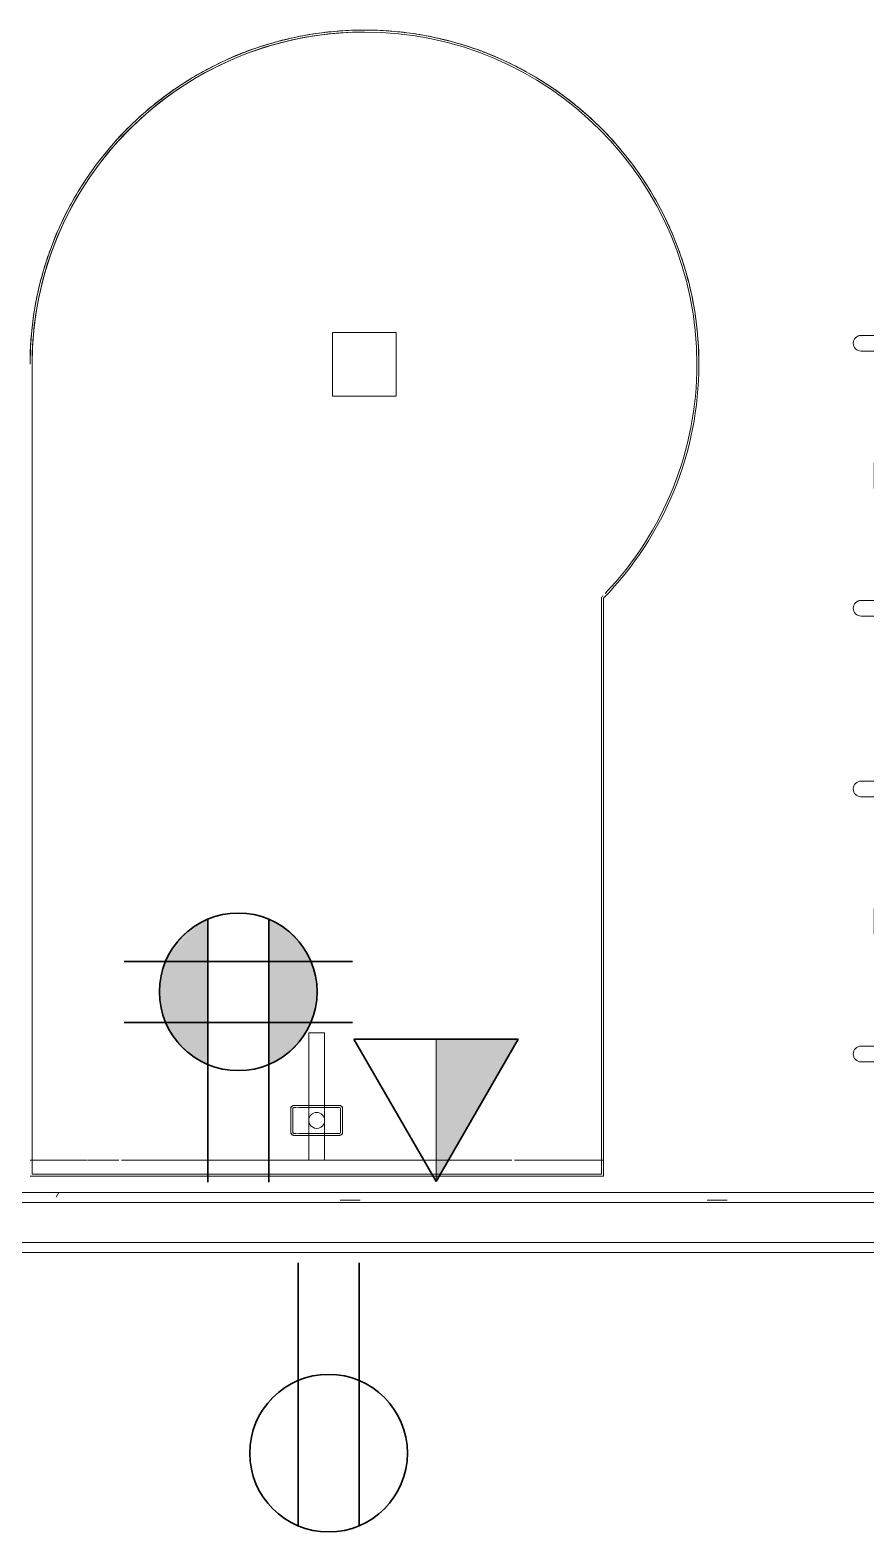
# Model space of a CAD drawing. Header units: inches. Extents: x 920 to 3122, y -545 to 2052.
# Drawn here: x 2563.2 to 2615.7, y 1891.5 to 1985.9 of the extents above; entities that cross this region are included whole.
import ezdxf

# ---------------------------------------------------------------- set-up
doc = ezdxf.new("R2010")
doc.units = ezdxf.units.IN
doc.header["$MEASUREMENT"] = 0
for name, color, linetype, lineweight in [('A-ANNO-NOTE', 131, 'Continuous', 9), ('A-WALL', 113, 'Continuous', 13), ('A-WALL-PATT', 111, 'Continuous', 13), ('I-FURN', 30, 'Continuous', 9), ('I-FURN-PNLS', 30, 'Continuous', 9), ('I-WALL', 2, 'Continuous', 13)]:
    doc.layers.add(name, color=color, linetype=linetype, lineweight=lineweight)
pattern_1 = [(0, (1837.652, 0), (30.72, 7.68), [1.267, -21.773, 1.267, -21.773, -122.88]), (0, (1837.652, 0), (30.72, 7.68), [-46.08, 1.267, -44.813, 1.267, -21.773, -53.76]), (0, (1837.652, 0), (30.72, 7.68), [-115.2, 1.267, -14.093, 1.267, -37.133]), (120, (1849.172, 3.84), (-22.011075, 22.7643), [1.267, -21.773, 1.267, -21.773, -122.88]), (120, (1849.172, 3.84), (-22.011075, 22.7643), [-46.08, 1.267, -44.813, 1.267, -21.773, -53.76]), (120, (1849.172, 3.84), (-22.011075, 22.7643), [-115.2, 1.267, -14.093, 1.267, -37.133]), (240, (1853.012, 19.2), (-8.708925, -30.4443), [1.267, -21.773, 1.267, -21.773, -122.88]), (240, (1853.012, 19.2), (-8.708925, -30.4443), [-46.08, 1.267, -44.813, 1.267, -21.773, -53.76]), (240, (1853.012, 19.2), (-8.708925, -30.4443), [-115.2, 1.267, -14.093, 1.267, -37.133])]

# ---------------------------------------------------------------- blocks, each defined once
blk = doc.blocks.new('Zira Wksta 12 - Type 1-V11-Level 07  POWER _ SIGNAL')
at = {"layer": 'I-FURN'}
for p, q in [((-49, -13), (-53, -13)), ((-53, -13), (-53, -17)), ((-53, -17), (-53, -13)), ((-53, -13), (-49, -13)), ((-49, -17), (-49, -13)), ((-49, -13), (-49, -17)), ((-53, -17), (-49, -17)), ((-49, -17), (-53, -17))]:
    blk.add_line(p, q, dxfattribs=at)
at = {"layer": 'I-FURN-PNLS'}
for p, q in [((-36.303, 0), (0, 0)), ((0, 0), (-36.303, 0)), ((-36.303, 0), (0, 0)), ((0, 0), (-1, 0)), ((-1, 0), (-1, -0.115)), ((-1, -0.115), (-1, 0)), ((-1, 0), (0, 0)), ((0, 0), (0, -36)), ((0, -36), (0, 0)), ((0, 0), (0, -36)), ((0, -36), (0, 0)), ((0, 0), (0, -36)), ((-36.365, -0.114), (-36.354, -0.125)), ((-36.354, -0.125), (-36.365, -0.114)), ((-36.354, -0.125), (-36.365, -0.114)), ((-36.365, -0.114), (-36.354, -0.125)), ((-36.354, -0.125), (-0.125, -0.125)), ((-0.125, -0.125), (-36.354, -0.125)), ((-0.125, -0.125), (-36.354, -0.125)), ((-36.354, -0.125), (-0.125, -0.125)), ((-36.303, 0), (0, 0)), ((-1, -0.125), (-1, -3.566)), ((-1, -3.566), (-1, -0.125)), ((-0.125, -0.125), (-0.125, -35.875)), ((-0.125, -35.875), (-0.125, -0.125)), ((-0.125, -35.875), (-0.125, -0.125)), ((-0.125, -0.125), (-0.125, -35.875)), ((0, 0), (0, -36)), ((-1, -3.598), (-1, -5.583)), ((-1, -5.583), (-1, -3.598)), ((-1, -5.738), (-1, -30.262)), ((-1, -17.5), (-1, -5.738)), ((-4.437, -16.562), (-4.437, -19.437)), ((-4.437, -19.437), (-4.437, -16.562)), ((-4.312, -16.562), (-4.312, -16.71)), ((-4.312, -16.71), (-4.312, -16.562)), ((-4.312, -16.745), (-4.312, -19.143)), ((-4.312, -19.143), (-4.312, -16.745)), ((-2.75, -16.375), (-4.25, -16.375)), ((-4.25, -16.375), (-2.75, -16.375)), ((-4.182, -16.5), (-4.25, -16.5)), ((-4.25, -16.5), (-4.182, -16.5)), ((-2.833, -16.5), (-4.167, -16.5)), ((-4.167, -16.5), (-2.833, -16.5)), ((-2.75, -16.5), (-2.818, -16.5)), ((-2.818, -16.5), (-2.75, -16.5)), ((-2.687, -16.71), (-2.687, -16.562)), ((-2.687, -16.562), (-2.687, -16.71)), ((-2.687, -19.143), (-2.687, -16.745)), ((-2.687, -16.745), (-2.687, -19.143)), ((-2.562, -19.437), (-2.562, -16.562)), ((-2.562, -16.562), (-2.562, -19.437)), ((-7.549, -17.5), (-9, -17.5)), ((-9, -17.5), (-9, -18.5)), ((-9, -18.5), (-9, -17.5)), ((-9, -17.5), (-7.549, -17.5)), ((-4.437, -17.5), (-7.527, -17.5)), ((-7.527, -17.5), (-4.437, -17.5)), ((-4.312, -17.5), (-4.437, -17.5)), ((-4.437, -17.5), (-4.312, -17.5)), ((-4.152, -17.5), (-4.312, -17.5)), ((-4.312, -17.5), (-4.152, -17.5)), ((-3.644, -17.5), (-4.112, -17.5)), ((-4.112, -17.5), (-3.644, -17.5)), ((-3.361, -17.5), (-3.639, -17.5)), ((-3.639, -17.5), (-3.361, -17.5)), ((-2.888, -17.5), (-3.356, -17.5)), ((-3.356, -17.5), (-2.888, -17.5)), ((-2.687, -17.5), (-2.848, -17.5)), ((-2.848, -17.5), (-2.687, -17.5)), ((-2.562, -17.5), (-2.687, -17.5)), ((-2.687, -17.5), (-2.562, -17.5)), ((-1, -17.5), (-2.562, -17.5)), ((-2.562, -17.5), (-1, -17.5)), ((-1, -18.5), (-1, -17.5)), ((-1, -17.5), (-1, -18.5)), ((-1, -18.5), (-1, -17.5)), ((-9, -18.5), (-5.891, -18.5)), ((-5.891, -18.5), (-9, -18.5)), ((-5.868, -18.5), (-4.437, -18.5)), ((-4.437, -18.5), (-5.868, -18.5)), ((-4.437, -18.5), (-4.312, -18.5)), ((-4.312, -18.5), (-4.437, -18.5)), ((-4.312, -18.5), (-4.152, -18.5)), ((-4.152, -18.5), (-4.312, -18.5)), ((-4.112, -18.5), (-3.644, -18.5)), ((-3.644, -18.5), (-4.112, -18.5)), ((-3.639, -18.5), (-3.361, -18.5)), ((-3.361, -18.5), (-3.639, -18.5)), ((-3.356, -18.5), (-2.888, -18.5)), ((-2.888, -18.5), (-3.356, -18.5)), ((-2.848, -18.5), (-2.687, -18.5)), ((-2.687, -18.5), (-2.848, -18.5)), ((-2.687, -18.5), (-2.563, -18.5)), ((-2.563, -18.5), (-2.687, -18.5)), ((-2.562, -18.5), (-1, -18.5)), ((-1, -18.5), (-2.562, -18.5)), ((-1, -30.262), (-1, -18.5)), ((-4.312, -19.205), (-4.312, -19.255)), ((-4.312, -19.255), (-4.312, -19.205)), ((-4.312, -19.29), (-4.312, -19.437)), ((-4.312, -19.437), (-4.312, -19.29)), ((-4.25, -19.5), (-4.182, -19.5)), ((-4.182, -19.5), (-4.25, -19.5)), ((-4.25, -19.625), (-2.75, -19.625)), ((-2.75, -19.625), (-4.25, -19.625)), ((-4.167, -19.5), (-2.833, -19.5)), ((-2.833, -19.5), (-4.167, -19.5)), ((-2.818, -19.5), (-2.75, -19.5)), ((-2.75, -19.5), (-2.818, -19.5)), ((-2.687, -19.255), (-2.687, -19.205)), ((-2.687, -19.205), (-2.687, -19.255)), ((-2.687, -19.437), (-2.687, -19.29)), ((-2.687, -19.29), (-2.687, -19.437)), ((-1, -30.417), (-1, -32.402)), ((-1, -32.402), (-1, -30.417)), ((-1, -32.44), (-1, -35.875)), ((-1, -35.875), (-1, -32.44)), ((-0.126, -35.875), (-51, -35.875)), ((-51, -35.875), (-0.126, -35.875)), ((-51, -35.875), (-0.126, -35.875)), ((-0.126, -35.875), (-51, -35.875)), ((-1, -35.877), (-1, -36)), ((-1, -36), (-1, -35.877))]:
    blk.add_line(p, q, dxfattribs=at)
for centre, radius, start, end in [((-51, -15), 21, 90, 270), ((-51, -15), 21, 90, 270), ((-51, -15), 20.875, 90, 180), ((-51, -15), 20.875, 90, 180), ((-51, -15), 20.875, 90, 180), ((-51, -15), 20.875, 90, 180), ((-51, -15), 21, 98.38202, 101.16837), ((-51, -15), 21, 98.38202, 101.16837), ((-51, -15), 21, 90, 98.38202), ((-51, -15), 21, 90, 98.38202), ((-51, -15), 21, 45.58469, 90), ((-51, -15), 21, 45.58469, 90), ((-51, -15), 21, 45.58469, 90), ((-51, -15), 21, 45.58469, 90), ((-51, -15), 20.875, 46.39454, 90), ((-51, -15), 20.875, 46.39454, 90), ((-51, -15), 20.875, 46.39454, 90), ((-51, -15), 20.875, 46.39454, 90), ((-51, -15), 21, 110.10307, 115.14733), ((-51, -15), 21, 110.10307, 115.14733), ((-51, -15), 21, 106.76444, 110.10307), ((-51, -15), 21, 106.76444, 110.10307), ((-51, -15), 21, 101.16837, 106.76444), ((-51, -15), 21, 101.16837, 106.76444), ((-51, -15), 21, 115.14733, 118.71869), ((-51, -15), 21, 115.14733, 118.71869), ((-51, -15), 21, 118.71869, 123.53081), ((-51, -15), 21, 118.71869, 123.53081), ((-51, -15), 21, 123.53081, 127.22796), ((-51, -15), 21, 123.53081, 127.22796), ((-51, -15), 21, 127.22796, 131.91499), ((-51, -15), 21, 127.22796, 131.91499), ((-51, -15), 21, 131.91499, 135.6889), ((-51, -15), 21, 131.91499, 135.6889), ((-51, -15), 21, 135.6889, 140.30003), ((-51, -15), 21, 135.6889, 140.30003), ((-51, -15), 20.875, 45.63378, 45.87267), ((-51, -15), 20.875, 45.63378, 45.87267), ((-51, -15), 20.875, 45.63378, 45.87267), ((-51, -15), 20.875, 45.63378, 45.87267), ((-51, -15), 21, 140.30003, 144.12384), ((-51, -15), 21, 140.30003, 144.12384), ((-51, -15), 21, 144.12384, 148.68613), ((-51, -15), 21, 144.12384, 148.68613), ((-51, -15), 21, 148.68613, 152.54318), ((-51, -15), 21, 148.68613, 152.54318), ((-51, -15), 21, 152.54318, 157.07354), ((-51, -15), 21, 152.54318, 157.07354), ((-51, -15), 21, 158.94016, 160.95245), ((-51, -15), 21, 158.94016, 160.95245), ((-51, -15), 21, 157.07354, 158.86974), ((-51, -15), 21, 157.07354, 158.86974), ((-51, -15), 21, 160.95245, 165.46261), ((-51, -15), 21, 160.95245, 165.46261), ((-51, -15), 21, 165.46261, 169.35484), ((-51, -15), 21, 165.46261, 169.35484), ((-51, -15), 21, 169.35484, 173.85378), ((-51, -15), 21, 169.35484, 173.85378), ((-51, -15), 21, 173.85378, 177.75233), ((-51, -15), 21, 173.85378, 177.75233), ((-51, -15), 21, 177.75233, 180), ((-51, -15), 21, 177.75233, 180), ((-51, -15), 21, 180, 182.24767), ((-51, -15), 21, 180, 182.24767), ((-51, -15), 20.875, 180, 270), ((-51, -15), 20.875, 180, 270), ((-51, -15), 20.875, 180, 270), ((-51, -15), 20.875, 180, 212.72727), ((-51, -15), 21, 182.24767, 186.14622), ((-51, -15), 21, 182.24767, 186.14622), ((-4.25, -16.562), 0.188, 90, 180), ((-4.25, -16.562), 0.188, 165, 180), ((-4.25, -16.562), 0.187, 90, 165), ((-4.25, -16.562), 0.0625, 90, 180), ((-4.25, -16.562), 0.0625, 90, 180), ((-2.75, -16.562), 0.188, 360, 90), ((-2.75, -16.562), 0.188, 15, 90), ((-2.75, -16.562), 0.0625, 15, 90), ((-2.75, -16.562), 0.0625, 0, 90), ((-2.75, -16.562), 0.0625, 360, 15), ((-2.75, -16.562), 0.188, 0, 15), ((-51, -15), 21, 186.14622, 190.64516), ((-51, -15), 21, 186.14622, 190.64516), ((-3.5, -18), 0.5, 90, 270), ((-3.5, -18), 0.5, 90, 270), ((-3.5, -18), 0.5, 270, 90), ((-3.5, -18), 0.5, 270, 90), ((-51, -15), 21, 190.64516, 194.53739), ((-51, -15), 21, 190.64516, 194.53739), ((-4.25, -19.437), 0.188, 180, 270), ((-4.25, -19.437), 0.188, 180, 195), ((-4.25, -19.437), 0.188, 195, 270), ((-4.25, -19.437), 0.0625, 180, 270), ((-4.25, -19.437), 0.0625, 180, 255), ((-4.25, -19.437), 0.0625, 255, 270), ((-2.75, -19.437), 0.188, 270, 360), ((-2.75, -19.437), 0.0625, 270, 0), ((-2.75, -19.437), 0.0625, 270, 330), ((-2.75, -19.437), 0.187, 270, 345), ((-2.75, -19.437), 0.0625, 330, 345), ((-2.75, -19.437), 0.0625, 345, 0), ((-2.75, -19.437), 0.187, 345, 0), ((-51, -15), 21, 194.53739, 199.04755), ((-51, -15), 21, 194.53739, 199.04755), ((-51, -15), 21, 199.04755, 200.954), ((-51, -15), 21, 199.04755, 200.954), ((-51, -15), 21, 201.05984, 202.92646), ((-51, -15), 21, 201.05984, 202.92646), ((-51, -15), 21, 202.92646, 207.45682), ((-51, -15), 21, 202.92646, 207.45682), ((-51, -15), 21, 207.45682, 209.71408), ((-51, -15), 21, 207.45682, 209.71408), ((-51, -15), 21, 209.7632, 211.31387), ((-51, -15), 21, 209.7632, 211.31387), ((-51, -15), 21, 211.31387, 215.87616), ((-51, -15), 21, 211.31387, 215.87616), ((-51, -15), 20.875, 212.72727, 261.81818), ((-51, -15), 21, 215.87616, 219.69997), ((-51, -15), 21, 215.87616, 219.69997), ((-51, -15), 21, 219.69997, 224.3111), ((-51, -15), 21, 219.69997, 224.3111), ((-51, -15), 21, 224.3111, 228.08501), ((-51, -15), 21, 224.3111, 228.08501), ((-51, -15), 21, 228.08501, 232.77204), ((-51, -15), 21, 228.08501, 232.77204), ((-51, -15), 21, 232.77204, 236.46919), ((-51, -15), 21, 232.77204, 236.46919), ((-51, -15), 21, 236.46919, 241.28131), ((-51, -15), 21, 236.46919, 241.28131), ((-51, -15), 21, 241.28131, 244.85267), ((-51, -15), 21, 241.28131, 244.85267), ((-51, -15), 21, 244.85267, 249.89693), ((-51, -15), 21, 244.85267, 249.89693), ((-51, -15), 21, 249.89693, 253.23556), ((-51, -15), 21, 249.89693, 253.23556), ((-51, -15), 21, 253.23556, 258.83163), ((-51, -15), 21, 253.23556, 258.83163), ((-51, -15), 21, 258.83163, 261.61798), ((-51, -15), 21, 258.83163, 261.61798), ((-51, -15), 21, 261.61798, 270), ((-51, -15), 21, 261.61798, 270), ((-51, -15), 20.875, 261.81818, 270)]:
    blk.add_arc(centre, radius, start, end, dxfattribs=at)
blk = doc.blocks.new('F-Haworth_Chair_X99-Seminar - X99 Seminar Chair with Glides-V12-Level 07  POWER _ SIGNAL')
at = {"layer": 'I-FURN'}
for p, q in [((-8.82, 9.436), (-8.82, 10.778)), ((-7.829, 10.778), (-7.829, 9.57)), ((7.829, 9.57), (7.829, 10.778)), ((8.82, 10.778), (8.82, 9.436)), ((-8.82, -0.893), (-8.82, 9.436)), ((-7.829, 9.57), (-7.829, -2.271)), ((7.829, -2.271), (7.829, 9.57)), ((8.82, 9.436), (8.82, -0.893)), ((-11.324, 5.482), (-11.295, 6.317)), ((-9.919, 6.365), (-9.919, 5.365)), ((9.919, 5.365), (9.919, 6.365)), ((11.295, 6.317), (11.324, 5.482)), ((-11.324, -5.058), (-11.324, 5.482)), ((-9.919, 5.365), (-9.567, -4.966)), ((9.567, -4.966), (9.919, 5.365)), ((11.324, 5.482), (11.324, -5.058)), ((-10.07, -0.893), (-9.705, -0.893)), ((-10.07, -2.271), (-10.07, -0.893)), ((-9.705, -0.893), (-9.197, -0.893)), ((-9.197, -0.893), (-8.82, -0.893)), ((8.82, -0.893), (9.197, -0.893)), ((9.197, -0.893), (9.705, -0.893)), ((9.705, -0.893), (10.07, -0.893)), ((10.07, -0.893), (10.07, -2.271)), ((-10.038, -2.271), (-10.07, -2.271)), ((-10.038, -4.991), (-10.038, -2.271)), ((-9.042, -2.271), (-9.042, -3.122)), ((-7.829, -2.271), (-9.042, -2.271)), ((9.042, -2.271), (7.829, -2.271)), ((9.042, -3.122), (9.042, -2.271)), ((10.038, -2.271), (10.038, -4.991)), ((10.07, -2.271), (10.038, -2.271)), ((-9.066, -3.197), (-9.074, -3.122)), ((-9.071, -3.122), (-7.128, -3.122)), ((-8.898, -4.801), (-9.066, -3.197)), ((-9.042, -3.122), (-9.042, -3.429)), ((-9.042, -3.429), (-9.042, -3.624)), ((-9.042, -3.624), (-9.042, -5.987)), ((-7.093, -3.122), (7.066, -3.122)), ((7.093, -3.122), (9.071, -3.122)), ((9.066, -3.197), (8.898, -4.801)), ((9.042, -3.429), (9.042, -3.122)), ((9.042, -3.624), (9.042, -3.429)), ((9.042, -5.987), (9.042, -3.624)), ((9.074, -3.122), (9.066, -3.197)), ((-10.038, -6.814), (-10.038, -4.995)), ((-8.878, -4.986), (-8.886, -4.91)), ((-8.748, -6.225), (-8.878, -4.986)), ((8.878, -4.986), (8.748, -6.225)), ((8.886, -4.91), (8.878, -4.986)), ((10.038, -4.995), (10.038, -6.814)), ((-9.126, -5.919), (-8.071, -6.772)), ((-9.042, -5.987), (-9.042, -7.403)), ((-8.681, -6.866), (-8.748, -6.225)), ((8.071, -6.772), (9.126, -5.919)), ((8.748, -6.225), (8.681, -6.866)), ((9.042, -7.403), (9.042, -5.987)), ((-10.038, -10.021), (-10.038, -6.814)), ((-9.042, -7.403), (-9.042, -10.021)), ((-8.623, -7.419), (-8.681, -6.866)), ((-8.604, -7.597), (-8.621, -7.429)), ((-8.61, -6.81), (-8.235, -6.946)), ((-8.03, -6.805), (-7.947, -6.872)), ((7.947, -6.872), (8.03, -6.805)), ((8.235, -6.946), (8.61, -6.81)), ((8.621, -7.429), (8.604, -7.597)), ((8.681, -6.866), (8.623, -7.419)), ((9.042, -10.021), (9.042, -7.403)), ((10.038, -6.814), (10.038, -10.021)), ((-8.488, -7.597), (-8.562, -7.597)), ((-8.423, -7.569), (-8.345, -11.369)), ((-8.342, -11.518), (-8.423, -7.569)), ((-7.645, -7.597), (-8.402, -7.597)), ((7.645, -7.597), (-7.645, -7.597)), ((-7.182, -7.994), (-7.207, -8.133)), ((7.207, -8.133), (7.182, -7.994)), ((8.402, -7.597), (7.645, -7.597)), ((8.423, -7.569), (8.342, -11.518)), ((8.345, -11.369), (8.423, -7.569)), ((8.562, -7.597), (8.488, -7.597))]:
    blk.add_line(p, q, dxfattribs=at)
for centre, radius, start, end in [((-8.324, 10.778), 0.495, 0, 180), ((8.324, 10.778), 0.495, 0, 180), ((-8.213, 8.279), 1.314, 110.04325, 159.95675), ((0, -75.008), 84.963, 84.14745, 95.85255), ((8.213, 8.279), 1.314, 20.04325, 69.95675), ((144.065, 7.322), 153.519, 179.47495, 184.52132), ((-144.065, 7.322), 153.519, 355.47868, 0.52505), ((-10.584, 5.679), 0.956, 45.89014, 138.10986), ((10.584, 5.679), 0.956, 41.89014, 134.10986), ((-7.872, -3.924), 3.634, 198.17893, 238.04781), ((-8.183, -4.904), 1.385, 182.80127, 227.10784), ((-8.236, -4.592), 0.763, 194.23375, 275.76625), ((-11.319, -48.077), 42.842, 79.97666, 85.76994), ((11.319, -48.077), 42.842, 94.23006, 100.02334), ((8.236, -4.592), 0.763, 264.23375, 345.76625), ((8.183, -4.904), 1.385, 312.89216, 357.19873), ((7.872, -3.924), 3.634, 301.95219, 341.82107), ((-7.37, -7.548), 1.054, 95.95537, 181.17861), ((0, 26.495), 33.832, 257.22846, 282.77154), ((0, 15.966), 22.194, 259.97666, 280.02334), ((7.37, -7.548), 1.054, 358.82139, 84.04463), ((-4.708, 1.148), 9.612, 238.04781, 243.99641), ((-5.201, -7.865), 3.739, 170.09358, 184.01435), ((-4.708, 1.148), 9.612, 243.99641, 246.49061), ((-8.28, -7.327), 0.613, 122.54268, 170.09358), ((-7.37, -7.548), 1.054, 145.20015, 181.17861), ((-6.554, -6.763), 1.382, 185.08783, 212.4248), ((-6.554, -6.763), 1.382, 214.01874, 242.94966), ((6.554, -6.763), 1.382, 297.05034, 325.98126), ((6.554, -6.763), 1.382, 327.5752, 354.91217), ((7.37, -7.548), 1.054, 358.82139, 34.79985), ((4.708, 1.148), 9.612, 293.50939, 296.00359), ((8.28, -7.327), 0.613, 9.90642, 57.45732), ((5.201, -7.865), 3.739, 355.98565, 9.90642), ((4.708, 1.148), 9.612, 296.00359, 301.95219), ((-36.062, -10.03), 27.198, 357.48818, 4.01435), ((-4.708, 1.148), 9.612, 246.63933, 247.07299), ((-4.708, 1.148), 9.612, 247.2631, 254.93341), ((4.708, 1.148), 9.612, 285.06659, 292.7369), ((4.708, 1.148), 9.612, 292.92701, 293.36067), ((36.062, -10.03), 27.198, 175.98565, 182.51182), ((-9.54, -10.021), 0.498, 180, 0), ((9.54, -10.021), 0.498, 180, 0), ((0.002, 20.729), 33.165, 254.44776, 255.42343), ((-0.002, 20.729), 33.165, 284.57657, 285.55224), ((0.001, 20.292), 32.885, 255.30403, 284.69254)]:
    blk.add_arc(centre, radius, start, end, dxfattribs=at)
blk = doc.blocks.new('F-Haworth_Chair_X99-Seminar - X99 Seminar Chair with Glides-V13-Level 07  POWER _ SIGNAL')
at = {"layer": 'I-FURN'}
for p, q in [((-8.82, 9.436), (-8.82, 10.778)), ((-7.829, 10.778), (-7.829, 9.57)), ((7.829, 9.57), (7.829, 10.778)), ((8.82, 10.778), (8.82, 9.436)), ((-8.82, -0.893), (-8.82, 9.436)), ((-7.829, 9.57), (-7.829, -2.271)), ((7.829, -2.271), (7.829, 9.57)), ((8.82, 9.436), (8.82, -0.893)), ((-11.324, 5.482), (-11.295, 6.317)), ((-9.919, 6.365), (-9.919, 5.365)), ((9.919, 5.365), (9.919, 6.365)), ((11.295, 6.317), (11.324, 5.482)), ((-11.324, -5.058), (-11.324, 5.482)), ((-9.919, 5.365), (-9.567, -4.966)), ((9.567, -4.966), (9.919, 5.365)), ((11.324, 5.482), (11.324, -5.058)), ((-10.07, -0.893), (-9.705, -0.893)), ((-10.07, -2.271), (-10.07, -0.893)), ((-9.705, -0.893), (-9.197, -0.893)), ((-9.197, -0.893), (-8.82, -0.893)), ((8.82, -0.893), (9.197, -0.893)), ((9.197, -0.893), (9.705, -0.893)), ((9.705, -0.893), (10.07, -0.893)), ((10.07, -0.893), (10.07, -2.271)), ((-10.038, -2.271), (-10.07, -2.271)), ((-10.038, -4.991), (-10.038, -2.271)), ((-9.042, -2.271), (-9.042, -3.122)), ((-7.829, -2.271), (-9.042, -2.271)), ((9.042, -2.271), (7.829, -2.271)), ((9.042, -3.122), (9.042, -2.271)), ((10.038, -2.271), (10.038, -4.991)), ((10.07, -2.271), (10.038, -2.271)), ((-9.066, -3.197), (-9.074, -3.122)), ((-9.071, -3.122), (9.071, -3.122)), ((-8.898, -4.801), (-9.066, -3.197)), ((-9.042, -3.122), (-9.042, -3.429)), ((-9.042, -3.429), (-9.042, -3.624)), ((-9.042, -3.624), (-9.042, -5.987)), ((9.066, -3.197), (8.898, -4.801)), ((9.042, -3.429), (9.042, -3.122)), ((9.042, -3.624), (9.042, -3.429)), ((9.042, -5.987), (9.042, -3.624)), ((9.074, -3.122), (9.066, -3.197)), ((-10.038, -6.814), (-10.038, -4.995)), ((-8.878, -4.986), (-8.886, -4.91)), ((-8.748, -6.225), (-8.878, -4.986)), ((8.878, -4.986), (8.748, -6.225)), ((8.886, -4.91), (8.878, -4.986)), ((10.038, -4.995), (10.038, -6.814)), ((-9.126, -5.919), (-8.071, -6.772)), ((-9.042, -5.987), (-9.042, -7.403)), ((-8.681, -6.866), (-8.748, -6.225)), ((8.071, -6.772), (9.126, -5.919)), ((8.748, -6.225), (8.681, -6.866)), ((9.042, -7.403), (9.042, -5.987)), ((-10.038, -10.021), (-10.038, -6.814)), ((-9.042, -7.403), (-9.042, -10.021)), ((-8.623, -7.419), (-8.681, -6.866)), ((-8.604, -7.597), (-8.621, -7.429)), ((-8.61, -6.81), (-8.235, -6.946)), ((-8.03, -6.805), (-7.947, -6.872)), ((7.947, -6.872), (8.03, -6.805)), ((8.235, -6.946), (8.61, -6.81)), ((8.621, -7.429), (8.604, -7.597)), ((8.681, -6.866), (8.623, -7.419)), ((9.042, -10.021), (9.042, -7.403)), ((10.038, -6.814), (10.038, -10.021)), ((-8.488, -7.597), (-8.562, -7.597)), ((-8.423, -7.569), (-8.345, -11.369)), ((-8.342, -11.518), (-8.423, -7.569)), ((-7.645, -7.597), (-8.402, -7.597)), ((7.645, -7.597), (-7.645, -7.597)), ((-7.182, -7.994), (-7.207, -8.133)), ((7.207, -8.133), (7.182, -7.994)), ((8.402, -7.597), (7.645, -7.597)), ((8.423, -7.569), (8.342, -11.518)), ((8.345, -11.369), (8.423, -7.569)), ((8.562, -7.597), (8.488, -7.597))]:
    blk.add_line(p, q, dxfattribs=at)
for centre, radius, start, end in [((-8.324, 10.778), 0.495, 0, 180), ((8.324, 10.778), 0.495, 0, 180), ((-8.213, 8.279), 1.314, 110.04325, 159.95675), ((0, -75.008), 84.963, 84.14745, 95.85255), ((8.213, 8.279), 1.314, 20.04325, 69.95675), ((144.065, 7.322), 153.519, 179.47495, 184.52132), ((-144.065, 7.322), 153.519, 355.47868, 0.52505), ((-10.584, 5.679), 0.956, 45.89014, 138.10986), ((10.584, 5.679), 0.956, 41.89014, 134.10986), ((-7.872, -3.924), 3.634, 198.17893, 238.04781), ((-8.183, -4.904), 1.385, 182.80127, 227.10784), ((-8.236, -4.592), 0.763, 194.23375, 275.76625), ((-11.319, -48.077), 42.842, 79.97666, 85.76994), ((11.319, -48.077), 42.842, 94.23006, 100.02334), ((8.236, -4.592), 0.763, 264.23375, 345.76625), ((8.183, -4.904), 1.385, 312.89216, 357.19873), ((7.872, -3.924), 3.634, 301.95219, 341.82107), ((-7.37, -7.548), 1.054, 95.95537, 181.17861), ((0, 26.495), 33.832, 257.22846, 282.77154), ((0, 15.966), 22.194, 259.97666, 280.02334), ((7.37, -7.548), 1.054, 358.82139, 84.04463), ((-4.708, 1.148), 9.612, 238.04781, 243.99641), ((-5.201, -7.865), 3.739, 170.09358, 184.01435), ((-4.708, 1.148), 9.612, 243.99641, 246.49061), ((-8.28, -7.327), 0.613, 122.54268, 170.09358), ((-7.37, -7.548), 1.054, 145.20015, 181.17861), ((-6.554, -6.763), 1.382, 185.08783, 212.4248), ((-6.554, -6.763), 1.382, 214.01874, 242.94966), ((6.554, -6.763), 1.382, 297.05034, 325.98126), ((6.554, -6.763), 1.382, 327.5752, 354.91217), ((7.37, -7.548), 1.054, 358.82139, 34.79985), ((4.708, 1.148), 9.612, 293.50939, 296.00359), ((8.28, -7.327), 0.613, 9.90642, 57.45732), ((5.201, -7.865), 3.739, 355.98565, 9.90642), ((4.708, 1.148), 9.612, 296.00359, 301.95219), ((-36.062, -10.03), 27.198, 357.48818, 4.01435), ((-4.708, 1.148), 9.612, 246.63933, 247.07299), ((-4.708, 1.148), 9.612, 247.2631, 254.93341), ((4.708, 1.148), 9.612, 285.06659, 292.7369), ((4.708, 1.148), 9.612, 292.92701, 293.36067), ((36.062, -10.03), 27.198, 175.98565, 182.51182), ((-9.54, -10.021), 0.498, 180, 0), ((9.54, -10.021), 0.498, 180, 0), ((0.002, 20.729), 33.165, 254.44776, 255.42343), ((-0.002, 20.729), 33.165, 284.57657, 285.55224), ((0.001, 20.292), 32.885, 255.30403, 284.69254)]:
    blk.add_arc(centre, radius, start, end, dxfattribs=at)

msp = doc.modelspace()

# ---------------------------------------------------------------- hatches: boundary and pattern name
at = {"layer": 'A-ANNO-NOTE'}
for points in [[(2571.8046, 1923.2245), (2574.201, 1929.9402), (2571.3389, 1926.1435)], [(2571.3389, 1926.1435), (2574.201, 1929.9402), (2573.7374, 1929.7008)], [(2571.3389, 1926.1435), (2573.7374, 1929.7008), (2571.9269, 1927.8626)], [(2573.3015, 1921.4426), (2574.201, 1929.9402), (2571.8046, 1923.2245)], [(2571.9925, 1927.9753), (2573.7374, 1929.7008), (2572.2843, 1928.408)], [(2572.2843, 1928.408), (2573.7374, 1929.7008), (2572.5321, 1928.711)], [(2572.5321, 1928.711), (2573.7374, 1929.7008), (2572.803, 1928.9935)], [(2574.201, 1920.9163), (2574.201, 1929.9402), (2573.3015, 1921.4426)], [(2574.3207, 1920.8642), (2574.3207, 1929.9923), (2574.201, 1929.9402)], [(2574.3207, 1920.8642), (2574.201, 1929.9402), (2574.201, 1920.9163)], [(2578.1532, 1920.8642), (2578.2728, 1929.9402), (2578.1532, 1929.9923), (2578.1532, 1922.7219)], [(2578.1532, 1920.8642), (2578.2728, 1920.9163), (2578.2728, 1929.9402), (2578.1777, 1922.7219)], [(2578.2728, 1920.9163), (2580.6693, 1923.2245), (2578.2728, 1929.9402), (2578.2728, 1922.7219)], [(2580.7258, 1927.5144), (2578.7365, 1929.7008), (2578.2728, 1929.9402)], [(2580.6693, 1923.2245), (2580.7258, 1927.5144), (2578.2728, 1929.9402)], [(2580.1896, 1928.408), (2579.9418, 1928.711), (2578.7365, 1929.7008)], [(2579.9418, 1928.711), (2579.6708, 1928.9935), (2578.7365, 1929.7008)], [(2579.6708, 1928.9935), (2579.4781, 1929.1695), (2578.7365, 1929.7008)], [(2580.4813, 1927.9753), (2580.1896, 1928.408), (2578.7365, 1929.7008)], [(2580.7258, 1927.5144), (2580.4813, 1927.9753), (2578.7365, 1929.7008)], [(2571.3389, 1926.1435), (2571.9269, 1927.8626), (2571.5972, 1927.1532)], [(2580.6693, 1923.2245), (2581.135, 1926.1435), (2580.7258, 1927.5144)], [(2581.135, 1926.1435), (2581.0631, 1926.5283), (2580.7258, 1927.5144)], [(2571.4107, 1924.3281), (2571.3389, 1926.1435), (2571.2874, 1925.363)], [(2571.8046, 1923.2245), (2571.3389, 1926.1435), (2571.4107, 1924.3281)], [(2580.6693, 1923.2245), (2581.135, 1924.7129), (2581.135, 1926.1435)], [(2581.135, 1924.7129), (2581.1865, 1925.4935), (2581.135, 1926.1435)], [(2580.6693, 1923.2245), (2581.0631, 1924.3281), (2581.135, 1924.7129)], [(2580.6693, 1923.2245), (2580.8767, 1923.7033), (2581.0325, 1924.2013)], [(2573.3015, 1921.4426), (2571.8046, 1923.2245), (2572.7102, 1921.9548)], [(2572.7102, 1921.9548), (2571.8046, 1923.2245), (2572.2843, 1922.4485)], [(2578.2728, 1920.9163), (2579.854, 1922.0489), (2580.6693, 1923.2245), (2580.1475, 1922.7219)], [(2578.2728, 1920.9163), (2578.3911, 1920.9715), (2579.854, 1922.0489)], [(2578.3911, 1920.9715), (2578.7365, 1921.1557), (2579.854, 1922.0489)], [(2578.7365, 1921.1557), (2579.4781, 1921.687), (2579.854, 1922.0489)], [(2579.854, 1922.0489), (2580.1896, 1922.4485), (2580.3207, 1922.7219)], [(2588.654, 1913.5196), (2593.811, 1922.4519), (2588.654, 1922.4519)], [(2578.7365, 1921.1557), (2579.0663, 1921.3666), (2579.4781, 1921.687)]]:
    msp.add_hatch(color=256, dxfattribs=at).paths.add_polyline_path(points, flags=0)
at = {"layer": 'A-WALL-PATT', "lineweight": 9}
h = msp.add_hatch(dxfattribs=at)
h.set_pattern_fill('FP_2', color=256, style=0, pattern_type=2)
h.set_pattern_definition(pattern_1)
h.paths.add_polyline_path([(2664.7446, 1909.6875), (2664.7446, 1912.8125), (2498.7446, 1912.8125), (2498.765, 1912.1876), (2664.1196, 1912.1875), (2664.1196, 1909.6875)], flags=0)
h = msp.add_hatch(dxfattribs=at)
h.set_pattern_fill('FP_2', color=256, style=0, pattern_type=2)
h.set_pattern_definition(pattern_1)
h.paths.add_polyline_path([(2663.1519, 1909.0625), (2664.7446, 1909.0625), (2664.7446, 1909.6875), (2498.7446, 1909.6875), (2498.7446, 1909.0625), (2642.5903, 1909.0625)], flags=0)

# ---------------------------------------------------------------- linework, layer by layer
at = {"layer": 'A-ANNO-NOTE'}
for p, q in [((2574.3207, 1920.8642), (2574.3207, 1929.9923)), ((2578.1532, 1929.9923), (2578.1532, 1920.8642)), ((2588.654, 1913.5196), (2593.811, 1922.4519)), ((2593.811, 1922.4519), (2588.654, 1922.4519)), ((2588.654, 1922.4519), (2588.654, 1913.5196))]:
    msp.add_line(p, q, dxfattribs=at)
at = {"layer": 'A-ANNO-NOTE', "lineweight": 30}
for p, q in [((2574.3207, 1913.4657), (2574.3207, 1929.9923)), ((2578.1532, 1913.4657), (2578.1532, 1929.9923)), ((2569.0635, 1927.3445), (2583.4104, 1927.3445)), ((2569.0635, 1923.512), (2583.4104, 1923.512)), ((2588.654, 1913.5196), (2583.4969, 1922.4519)), ((2583.4969, 1922.4519), (2593.811, 1922.4519)), ((2588.654, 1913.5196), (2593.811, 1922.4519)), ((2579.9934, 1908.4093), (2579.9934, 1891.8827)), ((2583.8259, 1908.4093), (2583.8259, 1891.8827)), ((2583.8259, 1908.4093), (2583.8259, 1891.8827))]:
    msp.add_line(p, q, dxfattribs=at)
for centre in [(2576.2369, 1925.4282), (2581.9096, 1896.4468)]:
    msp.add_circle(centre, 4.95, dxfattribs=at)
at = {"layer": 'A-ANNO-NOTE'}
for start, end in [(112.775602, 247.224398), (292.775602, 67.224398)]:
    msp.add_arc((2576.2369, 1925.4282), 4.95, start, end, dxfattribs=at)
at = {"layer": 'A-WALL'}
for p, q in [((2498.7446, 1912.1875), (2664.1196, 1912.1875)), ((2498.7446, 1909.6875), (2664.1196, 1909.6875))]:
    msp.add_line(p, q, dxfattribs=at)
at = {"layer": 'I-WALL'}
for p, q in [((2663.1519, 1912.8125), (2498.7446, 1912.8125)), ((2498.7446, 1909.0625), (2663.1519, 1909.0625))]:
    msp.add_line(p, q, dxfattribs=at)

# ---------------------------------------------------------------- block references
at = {"layer": 'I-FURN'}
for name, p, rotation in [('Zira Wksta 12 - Type 1-V11-Level 07  POWER _ SIGNAL', (2599.1615, 1913.8504), 269.9999999999998), ('F-Haworth_Chair_X99-Seminar - X99 Seminar Chair with Glides-V13-Level 07  POWER _ SIGNAL', (2626.1269, 1957.8504), 90.00000000000001), ('F-Haworth_Chair_X99-Seminar - X99 Seminar Chair with Glides-V12-Level 07  POWER _ SIGNAL', (2626.1269, 1929.8504), 90.00000000000001)]:
    msp.add_blockref(name, p, dxfattribs=dict(at, rotation=rotation))

doc.saveas('drawing.dxf')
